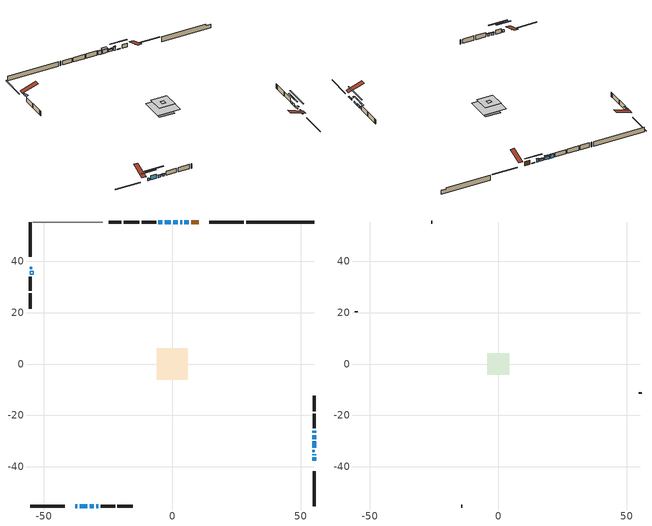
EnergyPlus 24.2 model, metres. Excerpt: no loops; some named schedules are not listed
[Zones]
conditioned space
 floor adiabatic (AdiabaticFloorConstruction): -6.13,-6.13 -6.13,6.13 6.13,6.13 6.13,-6.13 z0.38
 floor foundation (Slab1 construction): -4.16,-4.16 -4.16,4.16 4.16,4.16 4.16,-4.16 z-2.31
 wall outside (RimJoist1 construction): 27.89,55.31 14.38,55.31 / -55.31,-55.31 -41.8,-55.31 / -55.31,55.31 -55.31,41.8 / 55.31,-55.31 55.31,-41.8 z0.38:0.68
 wall outside (AdiabaticWallConstruction 1): 10.29,55.31 7.43,55.31 z0.38:2.41
 wall outside (AdiabaticWallConstruction): 6.51,55.31 4.73,55.31 z0.38:0.63; 3.8,55.31 3.04,55.31 z0.38:2.19; 2.11,55.31 0.3,55.31 / -37.71,-55.31 -36.97,-55.31 / 55.31,-29.26 55.31,-27.76 / -32.12,-55.31 -30.62,-55.31 / -29.69,-55.31 -28.8,-55.31 z0.38:1.58; 55.31,-37.71 55.31,-36.41 z0.38:0.86; 55.31,-35.49 55.31,-35.09 z0.38:1.27; 55.31,-32.63 55.31,-30.19 z0.38:1.14; -36.04,-55.31 -33.05,-55.31 / -0.63,55.31 -2.94,55.31 z0.38:2.49; 55.31,-26.83 55.31,-25.91 z0.38:1.5; -3.86,55.31 -5.39,55.31 z0.38:2.44
 wall outside (Wall1 construction): -6.32,55.31 -11.9,55.31 / -27.87,-55.31 -22.29,-55.31 / -55.31,34.06 -55.31,28.48 / 55.31,-24.98 55.31,-19.41 z0.38:2.82
 wall outside (Wall2 construction): -12.82,55.31 -18.88,55.31 / -21.36,-55.31 -15.31,-55.31 / -55.31,27.56 -55.31,21.5 / 55.31,-18.48 55.31,-12.43 z0.38:2.82
 wall foundation (FoundationWall1 construction): 28.82,55.31,-2.31 28.82,55.31,0.38 52.66,55.31,0.38 52.66,55.31,-0.32 55.31,55.31,-0.32 55.31,55.31,-2.31
 wall othersidecoefficients (Wall3 construction): -19.81,55.31 -24.74,55.31 z0.38:2.82
 wall adiabatic (Wall6 construction): -26.99,55.31 -54.38,55.31 z0.38:2.82
 window (WindowConstruction 12): 6.51,55.31 4.73,55.31 z0.38:0.63
 window (WindowConstruction 8): 3.8,55.31 3.04,55.31 z0.38:2.18
 window (WindowConstruction 9): 2.11,55.31 0.3,55.31 z0.38:1.57
 window (WindowConstruction 10): 55.31,-37.71 55.31,-36.41 z0.38:0.86
 window (WindowConstruction 11): 55.31,-35.49 55.31,-35.09 z0.38:1.27
 window (WindowConstruction 13): 55.31,-32.62 55.31,-30.19 z0.38:1.14
 window (WindowConstruction): -37.71,-55.31 -36.97,-55.31 z0.38:1.57
 window (WindowConstruction 1): -36.04,-55.31 -33.05,-55.31 z0.38:2.49
 window (WindowConstruction 2): -0.63,55.31 -2.94,55.31 z0.38:2.49
 window (WindowConstruction 3): 55.31,-29.26 55.31,-27.76 z0.38:1.57
 window (WindowConstruction 4): 55.31,-26.83 55.31,-25.91 z0.38:1.5
 window (WindowConstruction 5): -32.12,-55.31 -30.62,-55.31 z0.38:1.57
 window (WindowConstruction 6): -29.69,-55.31 -28.8,-55.31 z0.38:1.57
 window (WindowConstruction 7): -3.87,55.31 -5.39,55.31 z0.38:2.44
 door (Door): 10.29,55.31 7.43,55.31 z0.38:2.41
 ceiling adiabatic (AdiabaticFloorConstruction): 6.13,-6.13 6.13,6.13 -6.13,6.13 -6.13,-6.13 z0.38
 roof outside (AdiabaticRoofConstruction): 55.31,-33.55,2.82 54.73,-33.55,3.01 54.73,-34.17,3.01 55.31,-34.17,2.82; -55.31,37.1,2.82 -54.73,37.1,3.01 -54.73,37.71,3.01 -55.31,37.71,2.82; -55.31,34.99,2.82 -54.19,34.99,3.19 -54.19,36.17,3.19 -55.31,36.17,2.82
 skylight (SkylightConstruction): 55.31,-33.55,2.82 54.73,-33.55,3.01 54.73,-34.16,3.01 55.31,-34.16,2.82
 skylight (SkylightConstruction 1): -55.31,37.1,2.82 -54.73,37.1,3.01 -54.73,37.71,3.01 -55.31,37.71,2.82
 skylight (SkylightConstruction 2): -55.31,34.99,2.82 -54.19,34.99,3.19 -54.19,36.17,3.19 -55.31,36.17,2.82
attic - vented
 floor to conditioned space (Floor1 construction Reversed): -1,-1 -1,1 1,1 1,-1 z2.82
 floor to conditioned space (Floor2 construction Reversed): -4.26,-4.26 -4.26,4.26 4.26,4.26 4.26,-4.26 z2.82
 wall outside (Wall4 construction): -25.66,55.31 -26.06,55.31 / -14.38,-55.31 -13.98,-55.31 / -55.31,20.57 -55.31,20.18 / 55.31,-11.5 55.31,-11.1 z0.38:2.82
 roof outside (Roof1 construction): 11.22,55.31,2.82 11.22,46.84,5.64 13.45,46.84,5.64 13.45,55.31,2.82; -38.64,-55.31,2.82 -38.64,-46.84,5.64 -40.87,-46.84,5.64 -40.87,-55.31,2.82; -55.31,38.64,2.82 -46.84,38.64,5.64 -46.84,40.87,5.64 -55.31,40.87,2.82; 55.31,-38.64,2.82 46.84,-38.64,5.64 46.84,-40.87,5.64 55.31,-40.87,2.82
shading: 1.07,55.31 10.17,55.31 10.17,55.72 1.07,55.72 z4.29; 2.86,55.31 3.98,55.31 3.98,55.72 2.86,55.72 z2.36; 0.12,55.31 2.29,55.31 2.29,55.72 0.12,55.72 z1.75; 55.31,-36.23 55.31,-37.89 55.72,-37.89 55.72,-36.23 z1.04; 55.31,-34.91 55.31,-35.67 55.72,-35.67 55.72,-34.91 z1.45; 55.31,-24.81 55.31,-38 55.72,-38 55.72,-24.81 z6.52; -33.31,-55.31 -41.37,-55.31 -41.37,-55.72 -33.31,-55.72 z5.24; -29.39,-55.31 -39.7,-55.31 -39.7,-55.72 -29.39,-55.72 z6.15; -3.12,55.31 -0.45,55.31 -0.45,56.53 -3.12,56.53 z2.67; 55.31,-25.12 55.31,-31.9 55.72,-31.9 55.72,-25.12 z4.21; 55.31,-23.27 55.31,-29.47 55.72,-29.47 55.72,-23.27 z4.14; -30.44,-55.31 -32.3,-55.31 -32.3,-55.72 -30.44,-55.72 z1.75; -28.62,-55.31 -29.87,-55.31 -29.87,-55.72 -28.62,-55.72 z1.75; -5.57,55.31 -3.69,55.31 -3.69,55.72 -5.57,55.72 z2.62
[Building]
Building 1: Terrain=Suburbs
[Site:Location]
Calgary Intl AP_AB: Latitude {deg}=51.11; Longitude {deg}=-114.02; Time Zone {hr}=-7; Elevation {m}=1084; Keep Site Location Information=Yes
[Site:GroundTemperature:Shallow]
0.326196, -1.55603, -1.70677, -0.813554, 2.7722, 6.34125, 9.43543, 11.3955, 11.562, 9.96783, 6.95256, 3.49299
[Site:WaterMainsTemperature]
Calculation Method=Schedule; Temperature Schedule=mains temperature schedule
[Material] Roughness=Rough; Thermal Absorptance=0.9
Name | Thickness {m} | Conductivity {W/m-K} | Density {kg/m3} | Specific Heat {J/kg-K} | Solar Absorptance | Visible Absorptance
asphalt or fiberglass shingles | 0.00635 | 0.162714 | 1121.4 | 1465.45 | 0.4 | 0.4
asphalt or fiberglass shingles 1 | 0.00635 | 0.162714 | 1121.4 | 1465.45 | 0.7 | 0.7
ceiling loosefill ins | 0.254 | 0.0480833 | 16.02 | 1046.75 | 0.7 | 0.7
ceiling stud and cavity | 0.1397 | 0.189348 | 65.682 | 1177.47 | 0.7 | 0.7
ceiling stud and cavity 1 | 0.1397 | 0.163245 | 65.682 | 1177.47 | 0.7 | 0.7
concrete 4.0 in. | 0.1016 | 1.803125 | 2242.8 | 837.4 | 0.7 | 0.7
concrete 8.0 in. | 0.2032 | 1.803125 | 2242.8 | 837.4 | 0.7 | 0.7
door material | 0.04445 | 0.0639163 | 512.64 | 1214.23 | 0.7 | 0.7
exterior vertical ins | 0.0483764 | 0.029427 | 32.04 | 1214.23 | 0.7 | 0.7
floor covering | 0.0127 | 0.0433444 | 54.468 | 1339.84 | 0.6 | 0.6
floor rigid ins; roof rigid ins; wall rigid ins 2 | 0.512978 | 0.029427 | 32.04 | 1214.23 | 0.7 | 0.7
floor stud and cavity | 0.1397 | 1.75129 | 37.0049 | 1207.88 | 0.7 | 0.7
furniture material conditioned space 1 | 0.1524 | 0.115458 | 640.8 | 1214.23 | 0.6 | 0.6
gypsum board | 0.0127 | 0.160291 | 801 | 837.4 | 0.6 | 0.6
gypsum board 1 | 0.0127 | 0.160291 | 801 | 837.4 | 0.7 | 0.7
osb sheathing 0.5 in. | 0.0127 | 0.115458 | 512.64 | 1214.23 | 0.7 | 0.7
osb sheathing 0.75 in. | 0.01905 | 0.115458 | 512.64 | 1214.23 | 0.7 | 0.7
osb sheathing 2.0 in. | 0.0508 | 0.115458 | 512.64 | 1214.23 | 0.7 | 0.7
rim joist rigid ins; wall rigid ins | 0.051816 | 0.029427 | 32.04 | 1214.23 | 0.7 | 0.7
rim joist stud and cavity | 0.0508 | 0.0515565 | 125.044 | 1163.47 | 0.6 | 0.6
roof stud and cavity | 0.18415 | 1.78685 | 37.0049 | 1207.88 | 0.6 | 0.6
wall rigid ins 1 | 0.051816 | 0.029427 | 32.04 | 1214.23 | 0.4 | 0.4
wall stud and cavity | 0.1397 | 0.226039 | 139.0536 | 1170.24 | 0.7 | 0.7
wall stud and cavity 1 | 0.1397 | 0.231312 | 139.0536 | 1170.24 | 0.7 | 0.7
wall stud and cavity 2 | 0.1397 | 0.331215 | 139.0536 | 1170.24 | 0.7 | 0.7
wall stud and cavity 3 | 0.0889 | 6.1454 | 50.32683 | 1063.81 | 0.6 | 0.6
wall stud and cavity 4 | 0.1397 | 0.178875 | 139.0536 | 1170.24 | 0.7 | 0.7
wall stud and cavity 5 | 0.0889 | 0.380278 | 52.3479 | 1209.89 | 0.7 | 0.7
wall stud and cavity 6 | 0.0889 | 0.391764 | 83.0341 | 1211.67 | 0.7 | 0.7
wood siding | 0.0254 | 0.102417 | 544.68 | 1172.36 | 0.4 | 0.4
wood siding 1 | 0.00254 | 0.102417 | 544.68 | 1172.36 | 0.4 | 0.4
wood siding 2; wood siding 3; wood siding 4 | 0.0254 | 0.102417 | 544.68 | 1172.36 | 0.7 | 0.7
[WindowMaterial:SimpleGlazingSystem]
Name | U-Factor {W/m2-K} | Solar Heat Gain Coefficient
SkylightMaterial | 1.7817 | 0.4875
SkylightMaterial 1 | 1.76885 | 0.5042
WindowMaterial | 1.93052 | 0.47
WindowMaterial 1 | 1.711917 | 0.57
WindowMaterial 10 | 2.137767 | 0.36
WindowMaterial 11 | 2.0049 | 0.42
WindowMaterial 12 | 2.77541 | 0.52
WindowMaterial 2 | 1.72838 | 0.56
WindowMaterial 3 | 1.82491 | 0.52
WindowMaterial 4 | 2.46255 | 0.27
WindowMaterial 5 | 1.89475 | 0.48
WindowMaterial 6 | 1.83229 | 0.5
WindowMaterial 7 | 1.75337 | 0.55
WindowMaterial 8 | 1.70794 | 0.57
WindowMaterial 9 | 2.54034 | 0.26
[Construction]
AdiabaticFloorConstruction: floor stud and cavity, floor rigid ins, osb sheathing 0.75 in., floor covering
AdiabaticRoofConstruction: asphalt or fiberglass shingles 1, roof rigid ins, osb sheathing 0.75 in., roof stud and cavity
AdiabaticWallConstruction: wood siding 3, wall rigid ins 2, wall stud and cavity 5, gypsum board
AdiabaticWallConstruction 1: wood siding 4, wall rigid ins 2, wall stud and cavity 5, gypsum board
Door: door material
Floor1 construction Reversed: gypsum board, ceiling stud and cavity, ceiling loosefill ins
Floor2 construction Reversed: gypsum board, ceiling stud and cavity 1, ceiling loosefill ins
FoundationWall1 construction: concrete 8.0 in., gypsum board 1
furniture construction conditioned space 1: furniture material conditioned space 1
PartitionWallConstruction: gypsum board, wall stud and cavity 6, gypsum board
RimJoist1 construction: wood siding 2, rim joist rigid ins, osb sheathing 2.0 in., rim joist stud and cavity
Roof1 construction: asphalt or fiberglass shingles
SkylightConstruction; SkylightConstruction 1: SkylightMaterial
SkylightConstruction 2: SkylightMaterial 1
Slab1 construction: concrete 4.0 in.
Wall1 construction: wood siding, wall rigid ins, osb sheathing 0.5 in., wall stud and cavity, gypsum board
Wall2 construction: wood siding, wall rigid ins, osb sheathing 0.5 in., wall stud and cavity 1, gypsum board
Wall3 construction: wall rigid ins 1, osb sheathing 0.5 in., wall stud and cavity 2, gypsum board
Wall4 construction: wood siding 1, wall stud and cavity 3
Wall6 construction: wall rigid ins 1, osb sheathing 0.5 in., wall stud and cavity 4, gypsum board
WindowConstruction: WindowMaterial
WindowConstruction 1: WindowMaterial 1
WindowConstruction 10: WindowMaterial 9
WindowConstruction 11: WindowMaterial 10
WindowConstruction 12: WindowMaterial 11
WindowConstruction 13: WindowMaterial 12
WindowConstruction 2: WindowMaterial 2
WindowConstruction 3; WindowConstruction 5: WindowMaterial 3
WindowConstruction 4: WindowMaterial 4
WindowConstruction 6: WindowMaterial 5
WindowConstruction 7: WindowMaterial 6
WindowConstruction 8: WindowMaterial 7
WindowConstruction 9: WindowMaterial 8
[Zone] Multiplier=1; Part of Total Floor Area=Yes
Name | Volume {m3}
attic - vented | 36.7969
conditioned space | 652.3
[Space]
Name | Zone | Volume {m3}
attic - vented 1 | attic - vented | 36.7969
conditioned space 1 | conditioned space | 652.3
[ZoneInfiltration:EffectiveLeakageArea]
infil attic - vented 1: Zone or Space=attic - vented 1; Schedule=Always On Discrete; Effective Air Leakage Area {cm2}=2625.03; Stack Coefficient=0.000365937; Wind Coefficient=1.29248e-05
[ZoneMixing]
whole house fan mix: Zone or Space=attic - vented; Schedule=Always On Continuous; Design Flow Rate Calculation Method=Flow/Zone; Design Flow Rate {m3/s}=0; Source Zone or Space=conditioned space
[SurfaceProperty:ExposedFoundationPerimeter]
Slab1: Exposed Perimeter Calculation Method=TotalExposedPerimeter; Total Exposed Perimeter {m}=26.487
[SurfaceProperty:OtherSideCoefficients]
other non-freezing space: Combined Convective/Radiative Film Coefficient {W/m2-K}=8.35; Constant Temperature Coefficient=1; External Dry-Bulb Temperature Coefficient=0; Ground Temperature Coefficient=0; Wind Speed Coefficient=0; Zone Air Temperature Coefficient=0; Constant Temperature Schedule=other non-freezing space; Previous Other Side Temperature Coefficient=0
[InternalMass] Zone or ZoneList=conditioned space; Space or SpaceList=conditioned space 1
Name | Construction | Surface Area {m2}
furniture mass conditioned space 1 | furniture construction conditioned space 1 | 87.9241
partition wall mass | PartitionWallConstruction | 219.81
[Lights]
interior lighting: Zone or ZoneList or Space or SpaceList=conditioned space 1; Schedule=interior lighting schedule; Design Level Calculation Method=LightingLevel; Lighting Level {W}=343.2; Return Air Fraction=0; Fraction Radiant=0.6; Fraction Visible=0.2; Fraction Replaceable=1
[People]
occupants: Zone or ZoneList or Space or SpaceList=conditioned space 1; Number of People Schedule=occupants schedule; Number of People Calculation Method=People; Number of People=3; Fraction Radiant=0.314171; Sensible Heat Fraction=0.56303; Activity Level Schedule=occupants activity schedule; Carbon Dioxide Generation Rate {m3/s-W}=0; Enable ASHRAE 55 Comfort Warnings=No; Mean Radiant Temperature Calculation Type=EnclosureAveraged
[ElectricEquipment] Zone or ZoneList or Space or SpaceList=conditioned space 1; Design Level Calculation Method=EquipmentLevel
Name | Schedule | Design Level {W} | Fraction Latent | Fraction Radiant | Fraction Lost
clothes dryer | clothes dryer schedule | 140.772 | 0.015 | 0.081 | 0.85
clothes washer | clothes washer schedule | 32.1985 | 0.03 | 0.162 | 0.7
cooking range | cooking range schedule | 208.969 | 0.08 | 0.432 | 0.2
dishwasher | dishwasher schedule | 66.8632 | 0.3 | 0.18 | 0.4
fridge | fridge schedule | 72.9452 | 0 | 0.6 | 0
mech vent bath fan 0 | mech vent bath fan 0 schedule | 50.2 | 0 | 0 | 1
mech vent bath fan 1 | mech vent bath fan 1 schedule | 50.2 | 0 | 0 | 1
mech vent house fan | mech vent house fan schedule | 8.96667 | 0 | 0 | 1
mech vent house fan cfis | mech vent house fan cfis schedule | 0 | 0 | 0 | 0
mech vent range fan 0 | mech vent range fan 0 schedule | 57 | 0 | 0 | 1
misc plug loads | misc plug loads schedule | 494.7 | 0.045 | 0.513 | 0.1
whole house fan | Always On Discrete | 0 | 0 | 0 | 1
[OtherEquipment] Zone or ZoneList or Space or SpaceList=conditioned space 1; Design Level Calculation Method=EquipmentLevel
Name | Fuel Type | Schedule | Design Level {W} | Fraction Latent | Fraction Radiant | Fraction Lost
clothes dryer 1 | Electricity | clothes dryer schedule | 0 | 0.015 | 0.081 | 0.85
cooking range 1 | Electricity | cooking range schedule | 0 | 0.08 | 0.432 | 0.2
general water use latent | None | general water use schedule | 59.3978 | 1 | 0 | 0
general water use sensible | None | general water use schedule | -58.539 | 0 | 0.6 | 0
mech vent house fan latent load | None | Always On Discrete | 0 | 1 | 0 | 0
mech vent house fan sensible load | None | Always On Discrete | 0 | 0 | 0 | 0
water heater energy adjustment1 | NaturalGas | Always On Discrete | 0.01 | 0 | 0 | 1
[ZoneInfiltration:DesignFlowRate] Zone or ZoneList or Space or SpaceList=conditioned space 1; Schedule=Always On Discrete; Design Flow Rate Calculation Method=Flow/Zone; Design Flow Rate {m3/s}=0
infil flow; natural vent flow; whole house fan flow
[Foundation:Kiva]
Foundation Kiva 1: Initial Indoor Air Temperature {C}=18; Wall Height Above Grade {m}=0.380025; Wall Depth Below Slab {m}=0.2032; Custom Block Material Name 1=exterior vertical ins; Custom Block Depth 1 {m}=2.69001; Custom Block X Position 1 {m}=0.2159; Custom Block Z Position 1 {m}=0
[Foundation:Kiva:Settings]
Soil Conductivity {W/m-K}=0.849921; Soil Density {kg/m3}=1842.3; Soil Specific Heat {J/kg-K}=418.7; Ground Solar Absorptivity=0.9; Ground Thermal Absorptivity=0.9; Ground Surface Roughness {m}=0.03; Far-Field Width {m}=40; Deep-Ground Boundary Condition=ZeroFlux; Deep-Ground Depth {m}=40; Minimum Cell Dimension {m}=0.2; Maximum Cell Growth Coefficient=3; Simulation Timestep=Timestep
[Exterior:Lights]
exterior lighting: Schedule=exterior lighting schedule; Design Level {W}=75.6
[Schedule:Constant]
Name | Hourly Value
Always On Continuous; mech vent house fan schedule; mech vent house fan cfis schedule; Always On Discrete | 1
other non-freezing space; fridge schedule | 0
occupants activity schedule | 117.228
[Schedule:Week:Daily]
interior lighting schedule Week Rule - Jan1-Jan27: interior lighting schedule day, interior lighting schedule day, interior lighting schedule day, interior lighting schedule day, interior lighting schedule day, interior lighting schedule day, interior lighting schedule day, interior lighting schedule default day, interior lighting schedule default day, interior lighting schedule default day, interior lighting schedule default day, interior lighting schedule default day
interior lighting schedule Week Rule - Jan28-Feb3: interior lighting schedule day, interior lighting schedule day, interior lighting schedule day, interior lighting schedule day, interior lighting schedule day 1, interior lighting schedule day 1, interior lighting schedule day 1, interior lighting schedule default day, interior lighting schedule default day, interior lighting schedule default day, interior lighting schedule default day, interior lighting schedule default day
interior lighting schedule Week Rule - Feb4-Feb24: interior lighting schedule day 1, interior lighting schedule day 1, interior lighting schedule day 1, interior lighting schedule day 1, interior lighting schedule day 1, interior lighting schedule day 1, interior lighting schedule day 1, interior lighting schedule default day, interior lighting schedule default day, interior lighting schedule default day, interior lighting schedule default day, interior lighting schedule default day
interior lighting schedule Week Rule - Feb25-Mar3: interior lighting schedule day 1, interior lighting schedule day 1, interior lighting schedule day 1, interior lighting schedule day 1, interior lighting schedule day 2, interior lighting schedule day 2, interior lighting schedule day 2, interior lighting schedule default day, interior lighting schedule default day, interior lighting schedule default day, interior lighting schedule default day, interior lighting schedule default day
interior lighting schedule Week Rule - Mar4-Mar31: interior lighting schedule day 2, interior lighting schedule day 2, interior lighting schedule day 2, interior lighting schedule day 2, interior lighting schedule day 2, interior lighting schedule day 2, interior lighting schedule day 2, interior lighting schedule default day, interior lighting schedule default day, interior lighting schedule default day, interior lighting schedule default day, interior lighting schedule default day
interior lighting schedule Week Rule - Apr1-Apr28: interior lighting schedule day 3, interior lighting schedule day 3, interior lighting schedule day 3, interior lighting schedule day 3, interior lighting schedule day 3, interior lighting schedule day 3, interior lighting schedule day 3, interior lighting schedule default day, interior lighting schedule default day, interior lighting schedule default day, interior lighting schedule default day, interior lighting schedule default day
interior lighting schedule Week Rule - Apr29-May5: interior lighting schedule day 3, interior lighting schedule day 3, interior lighting schedule day 4, interior lighting schedule day 4, interior lighting schedule day 4, interior lighting schedule day 4, interior lighting schedule day 4, interior lighting schedule default day, interior lighting schedule default day, interior lighting schedule default day, interior lighting schedule default day, interior lighting schedule default day
interior lighting schedule Week Rule - May6-May26: interior lighting schedule day 4, interior lighting schedule day 4, interior lighting schedule day 4, interior lighting schedule day 4, interior lighting schedule day 4, interior lighting schedule day 4, interior lighting schedule day 4, interior lighting schedule default day, interior lighting schedule default day, interior lighting schedule default day, interior lighting schedule default day, interior lighting schedule default day
interior lighting schedule Week Rule - May27-Jun2: interior lighting schedule day 4, interior lighting schedule day 4, interior lighting schedule day 4, interior lighting schedule day 4, interior lighting schedule day 4, interior lighting schedule day 5, interior lighting schedule day 5, interior lighting schedule default day, interior lighting schedule default day, interior lighting schedule default day, interior lighting schedule default day, interior lighting schedule default day
interior lighting schedule Week Rule - Jun3-Jun30: interior lighting schedule day 5, interior lighting schedule day 5, interior lighting schedule day 5, interior lighting schedule day 5, interior lighting schedule day 5, interior lighting schedule day 5, interior lighting schedule day 5, interior lighting schedule default day, interior lighting schedule default day, interior lighting schedule default day, interior lighting schedule default day, interior lighting schedule default day
interior lighting schedule Week Rule - Jul1-Jul28: interior lighting schedule day 6, interior lighting schedule day 6, interior lighting schedule day 6, interior lighting schedule day 6, interior lighting schedule day 6, interior lighting schedule day 6, interior lighting schedule day 6, interior lighting schedule default day, interior lighting schedule default day, interior lighting schedule default day, interior lighting schedule default day, interior lighting schedule default day
interior lighting schedule Week Rule - Jul29-Aug4: interior lighting schedule day 6, interior lighting schedule day 6, interior lighting schedule day 6, interior lighting schedule day 7, interior lighting schedule day 7, interior lighting schedule day 7, interior lighting schedule day 7, interior lighting schedule default day, interior lighting schedule default day, interior lighting schedule default day, interior lighting schedule default day, interior lighting schedule default day
interior lighting schedule Week Rule - Aug5-Aug25: interior lighting schedule day 7, interior lighting schedule day 7, interior lighting schedule day 7, interior lighting schedule day 7, interior lighting schedule day 7, interior lighting schedule day 7, interior lighting schedule day 7, interior lighting schedule default day, interior lighting schedule default day, interior lighting schedule default day, interior lighting schedule default day, interior lighting schedule default day
interior lighting schedule Week Rule - Aug26-Sep1: interior lighting schedule day 7, interior lighting schedule day 7, interior lighting schedule day 7, interior lighting schedule day 7, interior lighting schedule day 7, interior lighting schedule day 7, interior lighting schedule day 8, interior lighting schedule default day, interior lighting schedule default day, interior lighting schedule default day, interior lighting schedule default day, interior lighting schedule default day
interior lighting schedule Week Rule - Sep2-Sep29: interior lighting schedule day 8, interior lighting schedule day 8, interior lighting schedule day 8, interior lighting schedule day 8, interior lighting schedule day 8, interior lighting schedule day 8, interior lighting schedule day 8, interior lighting schedule default day, interior lighting schedule default day, interior lighting schedule default day, interior lighting schedule default day, interior lighting schedule default day
interior lighting schedule Week Rule - Sep30-Oct6: interior lighting schedule day 8, interior lighting schedule day 9, interior lighting schedule day 9, interior lighting schedule day 9, interior lighting schedule day 9, interior lighting schedule day 9, interior lighting schedule day 9, interior lighting schedule default day, interior lighting schedule default day, interior lighting schedule default day, interior lighting schedule default day, interior lighting schedule default day
interior lighting schedule Week Rule - Oct7-Oct27: interior lighting schedule day 9, interior lighting schedule day 9, interior lighting schedule day 9, interior lighting schedule day 9, interior lighting schedule day 9, interior lighting schedule day 9, interior lighting schedule day 9, interior lighting schedule default day, interior lighting schedule default day, interior lighting schedule default day, interior lighting schedule default day, interior lighting schedule default day
interior lighting schedule Week Rule - Oct28-Nov3: interior lighting schedule day 9, interior lighting schedule day 9, interior lighting schedule day 9, interior lighting schedule day 9, interior lighting schedule day 10, interior lighting schedule day 10, interior lighting schedule day 10, interior lighting schedule default day, interior lighting schedule default day, interior lighting schedule default day, interior lighting schedule default day, interior lighting schedule default day
interior lighting schedule Week Rule - Nov4-Nov24: interior lighting schedule day 10, interior lighting schedule day 10, interior lighting schedule day 10, interior lighting schedule day 10, interior lighting schedule day 10, interior lighting schedule day 10, interior lighting schedule day 10, interior lighting schedule default day, interior lighting schedule default day, interior lighting schedule default day, interior lighting schedule default day, interior lighting schedule default day
interior lighting schedule Week Rule - Nov25-Dec1: interior lighting schedule day 10, interior lighting schedule day 10, interior lighting schedule day 10, interior lighting schedule day 10, interior lighting schedule day 10, interior lighting schedule day 10, interior lighting schedule day 11, interior lighting schedule default day, interior lighting schedule default day, interior lighting schedule default day, interior lighting schedule default day, interior lighting schedule default day
interior lighting schedule Week Rule - Dec2-Dec31: interior lighting schedule day 11, interior lighting schedule day 11, interior lighting schedule day 11, interior lighting schedule day 11, interior lighting schedule day 11, interior lighting schedule day 11, interior lighting schedule day 11, interior lighting schedule default day, interior lighting schedule default day, interior lighting schedule default day, interior lighting schedule default day, interior lighting schedule default day
occupants schedule Week Rule - Jan1-Dec31: occupants schedule day, occupants schedule day, occupants schedule day, occupants schedule day, occupants schedule day, occupants schedule day, occupants schedule day, occupants schedule default day, occupants schedule default day, occupants schedule default day, occupants schedule default day, occupants schedule default day
clothes dryer schedule Week Rule - Jan1-Dec31: clothes dryer schedule day, clothes dryer schedule day, clothes dryer schedule day, clothes dryer schedule day, clothes dryer schedule day, clothes dryer schedule day, clothes dryer schedule day, clothes dryer schedule default day, clothes dryer schedule default day, clothes dryer schedule default day, clothes dryer schedule default day, clothes dryer schedule default day
clothes washer schedule Week Rule - Jan1-Dec31: clothes washer schedule day, clothes washer schedule day, clothes washer schedule day, clothes washer schedule day, clothes washer schedule day, clothes washer schedule day, clothes washer schedule day, clothes washer schedule default day, clothes washer schedule default day, clothes washer schedule default day, clothes washer schedule default day, clothes washer schedule default day
cooking range schedule Week Rule - Jan1-Dec31: cooking range schedule day, cooking range schedule day, cooking range schedule day, cooking range schedule day, cooking range schedule day, cooking range schedule day, cooking range schedule day, cooking range schedule default day, cooking range schedule default day, cooking range schedule default day, cooking range schedule default day, cooking range schedule default day
dishwasher schedule Week Rule - Jan1-Dec31: dishwasher schedule day, dishwasher schedule day, dishwasher schedule day, dishwasher schedule day, dishwasher schedule day, dishwasher schedule day, dishwasher schedule day, dishwasher schedule default day, dishwasher schedule default day, dishwasher schedule default day, dishwasher schedule default day, dishwasher schedule default day
mech vent bath fan 0 schedule Week Rule - Jan1-Dec31: mech vent bath fan 0 schedule day, mech vent bath fan 0 schedule day, mech vent bath fan 0 schedule day, mech vent bath fan 0 schedule day, mech vent bath fan 0 schedule day, mech vent bath fan 0 schedule day, mech vent bath fan 0 schedule day, mech vent bath fan 0 schedule default day, mech vent bath fan 0 schedule default day, mech vent bath fan 0 schedule default day, mech vent bath fan 0 schedule default day, mech vent bath fan 0 schedule default day
mech vent bath fan 1 schedule Week Rule - Jan1-Dec31: mech vent bath fan 1 schedule day, mech vent bath fan 1 schedule day, mech vent bath fan 1 schedule day, mech vent bath fan 1 schedule day, mech vent bath fan 1 schedule day, mech vent bath fan 1 schedule day, mech vent bath fan 1 schedule day, mech vent bath fan 1 schedule default day, mech vent bath fan 1 schedule default day, mech vent bath fan 1 schedule default day, mech vent bath fan 1 schedule default day, mech vent bath fan 1 schedule default day
mech vent range fan 0 schedule Week Rule - Jan1-Dec31: mech vent range fan 0 schedule day, mech vent range fan 0 schedule day, mech vent range fan 0 schedule day, mech vent range fan 0 schedule day, mech vent range fan 0 schedule day, mech vent range fan 0 schedule day, mech vent range fan 0 schedule day, mech vent range fan 0 schedule default day, mech vent range fan 0 schedule default day, mech vent range fan 0 schedule default day, mech vent range fan 0 schedule default day, mech vent range fan 0 schedule default day
misc plug loads schedule Week Rule - Jan1-Dec31: misc plug loads schedule day, misc plug loads schedule day, misc plug loads schedule day, misc plug loads schedule day, misc plug loads schedule day, misc plug loads schedule day, misc plug loads schedule day, misc plug loads schedule default day, misc plug loads schedule default day, misc plug loads schedule default day, misc plug loads schedule default day, misc plug loads schedule default day
general water use schedule Week Rule - Jan1-Dec31: general water use schedule day, general water use schedule day, general water use schedule day, general water use schedule day, general water use schedule day, general water use schedule day, general water use schedule day, general water use schedule default day, general water use schedule default day, general water use schedule default day, general water use schedule default day, general water use schedule default day
exterior lighting schedule Week Rule - Jan1-Jan27: exterior lighting schedule day, exterior lighting schedule day, exterior lighting schedule day, exterior lighting schedule day, exterior lighting schedule day, exterior lighting schedule day, exterior lighting schedule day, exterior lighting schedule default day, exterior lighting schedule default day, exterior lighting schedule default day, exterior lighting schedule default day, exterior lighting schedule default day
exterior lighting schedule Week Rule - Jan28-Feb3: exterior lighting schedule day, exterior lighting schedule day, exterior lighting schedule day, exterior lighting schedule day, exterior lighting schedule day 1, exterior lighting schedule day 1, exterior lighting schedule day 1, exterior lighting schedule default day, exterior lighting schedule default day, exterior lighting schedule default day, exterior lighting schedule default day, exterior lighting schedule default day
exterior lighting schedule Week Rule - Feb4-Feb24: exterior lighting schedule day 1, exterior lighting schedule day 1, exterior lighting schedule day 1, exterior lighting schedule day 1, exterior lighting schedule day 1, exterior lighting schedule day 1, exterior lighting schedule day 1, exterior lighting schedule default day, exterior lighting schedule default day, exterior lighting schedule default day, exterior lighting schedule default day, exterior lighting schedule default day
exterior lighting schedule Week Rule - Feb25-Mar3: exterior lighting schedule day 1, exterior lighting schedule day 1, exterior lighting schedule day 1, exterior lighting schedule day 1, exterior lighting schedule day 2, exterior lighting schedule day 2, exterior lighting schedule day 2, exterior lighting schedule default day, exterior lighting schedule default day, exterior lighting schedule default day, exterior lighting schedule default day, exterior lighting schedule default day
exterior lighting schedule Week Rule - Mar4-Mar31: exterior lighting schedule day 2, exterior lighting schedule day 2, exterior lighting schedule day 2, exterior lighting schedule day 2, exterior lighting schedule day 2, exterior lighting schedule day 2, exterior lighting schedule day 2, exterior lighting schedule default day, exterior lighting schedule default day, exterior lighting schedule default day, exterior lighting schedule default day, exterior lighting schedule default day
exterior lighting schedule Week Rule - Apr1-Apr28: exterior lighting schedule day 3, exterior lighting schedule day 3, exterior lighting schedule day 3, exterior lighting schedule day 3, exterior lighting schedule day 3, exterior lighting schedule day 3, exterior lighting schedule day 3, exterior lighting schedule default day, exterior lighting schedule default day, exterior lighting schedule default day, exterior lighting schedule default day, exterior lighting schedule default day
exterior lighting schedule Week Rule - Apr29-May5: exterior lighting schedule day 3, exterior lighting schedule day 3, exterior lighting schedule day 4, exterior lighting schedule day 4, exterior lighting schedule day 4, exterior lighting schedule day 4, exterior lighting schedule day 4, exterior lighting schedule default day, exterior lighting schedule default day, exterior lighting schedule default day, exterior lighting schedule default day, exterior lighting schedule default day
exterior lighting schedule Week Rule - May6-May26: exterior lighting schedule day 4, exterior lighting schedule day 4, exterior lighting schedule day 4, exterior lighting schedule day 4, exterior lighting schedule day 4, exterior lighting schedule day 4, exterior lighting schedule day 4, exterior lighting schedule default day, exterior lighting schedule default day, exterior lighting schedule default day, exterior lighting schedule default day, exterior lighting schedule default day
[Schedule:Year]
interior lighting schedule: interior lighting schedule Week Rule - Jan1-Jan27, 1, 1, 1, 27, interior lighting schedule Week Rule - Jan28-Feb3, 1, 28, 2, 3, interior lighting schedule Week Rule - Feb4-Feb24, 2, 4, 2, 24, interior lighting schedule Week Rule - Feb25-Mar3, 2, 25, 3, 3, interior lighting schedule Week Rule - Mar4-Mar31, 3, 4, 3, 31, interior lighting schedule Week Rule - Apr1-Apr28, 4, 1, 4, 28, interior lighting schedule Week Rule - Apr29-May5, 4, 29, 5, 5, interior lighting schedule Week Rule - May6-May26, 5, 6, 5, 26, interior lighting schedule Week Rule - May27-Jun2, 5, 27, 6, 2, interior lighting schedule Week Rule - Jun3-Jun30, 6, 3, 6, 30, interior lighting schedule Week Rule - Jul1-Jul28, 7, 1, 7, 28, interior lighting schedule Week Rule - Jul29-Aug4, 7, 29, 8, 4, interior lighting schedule Week Rule - Aug5-Aug25, 8, 5, 8, 25, interior lighting schedule Week Rule - Aug26-Sep1, 8, 26, 9, 1, interior lighting schedule Week Rule - Sep2-Sep29, 9, 2, 9, 29, interior lighting schedule Week Rule - Sep30-Oct6, 9, 30, 10, 6, interior lighting schedule Week Rule - Oct7-Oct27, 10, 7, 10, 27, interior lighting schedule Week Rule - Oct28-Nov3, 10, 28, 11, 3, interior lighting schedule Week Rule - Nov4-Nov24, 11, 4, 11, 24, interior lighting schedule Week Rule - Nov25-Dec1, 11, 25, 12, 1, interior lighting schedule Week Rule - Dec2-Dec31, 12, 2, 12, 31
occupants schedule: occupants schedule Week Rule - Jan1-Dec31, 1, 1, 12, 31
clothes dryer schedule: clothes dryer schedule Week Rule - Jan1-Dec31, 1, 1, 12, 31
clothes washer schedule: clothes washer schedule Week Rule - Jan1-Dec31, 1, 1, 12, 31
cooking range schedule: cooking range schedule Week Rule - Jan1-Dec31, 1, 1, 12, 31
dishwasher schedule: dishwasher schedule Week Rule - Jan1-Dec31, 1, 1, 12, 31
mech vent bath fan 0 schedule: mech vent bath fan 0 schedule Week Rule - Jan1-Dec31, 1, 1, 12, 31
mech vent bath fan 1 schedule: mech vent bath fan 1 schedule Week Rule - Jan1-Dec31, 1, 1, 12, 31
mech vent range fan 0 schedule: mech vent range fan 0 schedule Week Rule - Jan1-Dec31, 1, 1, 12, 31
misc plug loads schedule: misc plug loads schedule Week Rule - Jan1-Dec31, 1, 1, 12, 31
general water use schedule: general water use schedule Week Rule - Jan1-Dec31, 1, 1, 12, 31
exterior lighting schedule: exterior lighting schedule Week Rule - Jan1-Jan27, 1, 1, 1, 27, exterior lighting schedule Week Rule - Jan28-Feb3, 1, 28, 2, 3, exterior lighting schedule Week Rule - Feb4-Feb24, 2, 4, 2, 24, exterior lighting schedule Week Rule - Feb25-Mar3, 2, 25, 3, 3, exterior lighting schedule Week Rule - Mar4-Mar31, 3, 4, 3, 31, exterior lighting schedule Week Rule - Apr1-Apr28, 4, 1, 4, 28, exterior lighting schedule Week Rule - Apr29-May5, 4, 29, 5, 5, exterior lighting schedule Week Rule - May6-May26, 5, 6, 5, 26, exterior lighting schedule Week Rule - May27-Jun2, 5, 27, 6, 2, exterior lighting schedule Week Rule - Jun3-Jun30, 6, 3, 6, 30, exterior lighting schedule Week Rule - Jul1-Jul28, 7, 1, 7, 28, exterior lighting schedule Week Rule - Jul29-Aug4, 7, 29, 8, 4, exterior lighting schedule Week Rule - Aug5-Aug25, 8, 5, 8, 25, exterior lighting schedule Week Rule - Aug26-Sep1, 8, 26, 9, 1, exterior lighting schedule Week Rule - Sep2-Sep29, 9, 2, 9, 29, exterior lighting schedule Week Rule - Sep30-Oct6, 9, 30, 10, 6, exterior lighting schedule Week Rule - Oct7-Oct27, 10, 7, 10, 27, exterior lighting schedule Week Rule - Oct28-Nov3, 10, 28, 11, 3, exterior lighting schedule Week Rule - Nov4-Nov24, 11, 4, 11, 24, exterior lighting schedule Week Rule - Nov25-Dec1, 11, 25, 12, 1, exterior lighting schedule Week Rule - Dec2-Dec31, 12, 2, 12, 31
[Schedule:Compact]
mains temperature schedule: Through: 01/01, For: AllDays, Until: 24:00, 5.30611, Through: 01/02, For: AllDays, Until: 24:00, 5.24556, Through: 01/03, For: AllDays, Until: 24:00, 5.18611, Through: 01/04, For: AllDays, Until: 24:00, 5.12778, Through: 01/05, For: AllDays, Until: 24:00, 5.07, Through: 01/06, For: AllDays, Until: 24:00, 5.01278, Through: 01/07, For: AllDays, Until: 24:00, 4.95722, Through: 01/08, For: AllDays, Until: 24:00, 4.90222, Through: 01/09, For: AllDays, Until: 24:00, 4.84778, Through: 01/10, For: AllDays, Until: 24:00, 4.795, Through: 01/11, For: AllDays, Until: 24:00, 4.74278, Through: 01/12, For: AllDays, Until: 24:00, 4.69167, Through: 01/13, For: AllDays, Until: 24:00, 4.64111, Through: 01/14, For: AllDays, Until: 24:00, 4.59222, Through: 01/15, For: AllDays, Until: 24:00, 4.54389, Through: 01/16, For: AllDays, Until: 24:00, 4.49722, Through: 01/17, For: AllDays, Until: 24:00, 4.45111, Through: 01/18, For: AllDays, Until: 24:00, 4.40611, Through: 01/19, For: AllDays, Until: 24:00, 4.36222, Through: 01/20, For: AllDays, Until: 24:00, 4.32, Through: 01/21, For: AllDays, Until: 24:00, 4.27833, Through: 01/22, For: AllDays, Until: 24:00, 4.23778, Through: 01/23, For: AllDays, Until: 24:00, 4.19833, Through: 01/24, For: AllDays, Until: 24:00, 4.16056, Through: 01/25, For: AllDays, Until: 24:00, 4.12333, Through: 01/26, For: AllDays, Until: 24:00, 4.08778, Through: 01/27, For: AllDays, Until: 24:00, 4.05278, Through: 01/28, For: AllDays, Until: 24:00, 4.01944, Through: 01/29, For: AllDays, Until: 24:00, 3.98722, Through: 01/30, For: AllDays, Until: 24:00, 3.95611, Through: 01/31, For: AllDays, Until: 24:00, 3.92667, Through: 02/01, For: AllDays, Until: 24:00, 3.89778, Through: 02/02, For: AllDays, Until: 24:00, 3.87056, Through: 02/03, For: AllDays, Until: 24:00, 3.84444, Through: 02/04, For: AllDays, Until: 24:00, 3.82, Through: 02/05, For: AllDays, Until: 24:00, 3.79611, Through: 02/06, For: AllDays, Until: 24:00, 3.77389, Through: 02/07, For: AllDays, Until: 24:00, 3.75333, Through: 02/08, For: AllDays, Until: 24:00, 3.73333, Through: 02/09, For: AllDays, Until: 24:00, 3.715, Through: 02/10, For: AllDays, Until: 24:00, 3.69778, Through: 02/11, For: AllDays, Until: 24:00, 3.68222, Through: 02/12, For: AllDays, Until: 24:00, 3.66778, Through: 02/13, For: AllDays, Until: 24:00, 3.65444, Through: 02/14, For: AllDays, Until: 24:00, 3.64278, Through: 02/15, For: AllDays, Until: 24:00, 3.63222, Through: 02/16, For: AllDays, Until: 24:00, 3.62278, Through: 02/17, For: AllDays, Until: 24:00, 3.615, Through: 02/18, For: AllDays, Until: 24:00, 3.60833, Through: 02/19, For: AllDays, Until: 24:00, 3.60333, Through: 02/20, For: AllDays, Until: 24:00, 3.59944, Through: 02/21, For: AllDays, Until: 24:00, 3.59667, Through: 02/22, For: AllDays, Until: 24:00, 3.59556, Through: 02/23, For: AllDays, Until: 24:00, 3.59556, Through: 02/24, For: AllDays, Until: 24:00, 3.59722, Through: 02/25, For: AllDays, Until: 24:00, 3.6, Through: 02/26, For: AllDays, Until: 24:00, 3.60389, Through: 02/27, For: AllDays, Until: 24:00, 3.60944, Through: 02/28, For: AllDays, Until: 24:00, 3.61611, Through: 03/01, For: AllDays, Until: 24:00, 3.62444, Through: 03/02, For: AllDays, Until: 24:00, 3.63333, Through: 03/03, For: AllDays, Until: 24:00, 3.64444, Through: 03/04, For: AllDays, Until: 24:00, 3.65611, Through: 03/05, For: AllDays, Until: 24:00, 3.67, Through: 03/06, For: AllDays, Until: 24:00, 3.68444, Through: 03/07, For: AllDays, Until: 24:00, 3.70056, Through: 03/08, For: AllDays, Until: 24:00, 3.71778, Through: 03/09, For: AllDays, Until: 24:00, 3.73611, Through: 03/10, For: AllDays, Until: 24:00, 3.75611, Through: 03/11, For: AllDays, Until: 24:00, 3.77722, Through: 03/12, For: AllDays, Until: 24:00, 3.79944, Through: 03/13, For: AllDays, Until: 24:00, 3.82333, Through: 03/14, For: AllDays, Until: 24:00, 3.84833, Through: 03/15, For: AllDays, Until: 24:00, 3.87444, Through: 03/16, For: AllDays, Until: 24:00, 3.90222, Through: 03/17, For: AllDays, Until: 24:00, 3.93056, Through: 03/18, For: AllDays, Until: 24:00, 3.96056, Through: 03/19, For: AllDays, Until: 24:00, 3.99167, Through: 03/20, For: AllDays, Until: 24:00, 4.02444, Through: 03/21, For: AllDays, Until: 24:00, 4.05778, Through: 03/22, For: AllDays, Until: 24:00, 4.09278, Through: 03/23, For: AllDays, Until: 24:00, 4.12833, Through: 03/24, For: AllDays, Until: 24:00, 4.16556, Through: 03/25, For: AllDays, Until: 24:00, 4.20389, Through: 03/26, For: AllDays, Until: 24:00, 4.24333, Through: 03/27, For: AllDays, Until: 24:00, 4.28389, Through: 03/28, For: AllDays, Until: 24:00, 4.32611, Through: 03/29, For: AllDays, Until: 24:00, 4.36889, Through: 03/30, For: AllDays, Until: 24:00, 4.41278, Through: 03/31, For: AllDays, Until: 24:00, 4.45778, Through: 04/01, For: AllDays, Until: 24:00, 4.50389, Through: 04/02, For: AllDays, Until: 24:00, 4.55111, Through: 04/03, For: AllDays, Until: 24:00, 4.59944, Through: 04/04, For: AllDays, Until: 24:00, 4.64833, Through: 04/05, For: AllDays, Until: 24:00, 4.69889, Through: 04/06, For: AllDays, Until: 24:00, 4.75, Through: 04/07, For: AllDays, Until: 24:00, 4.80222, Through: 04/08, For: AllDays, Until: 24:00, 4.85556, Through: 04/09, For: AllDays, Until: 24:00, 4.91, Through: 04/10, For: AllDays, Until: 24:00, 4.965, Through: 04/11, For: AllDays, Until: 24:00, 5.02111, Through: 04/12, For: AllDays, Until: 24:00, 5.07833, Through: 04/13, For: AllDays, Until: 24:00, 5.13611, Through: 04/14, For: AllDays, Until: 24:00, 5.195, Through: 04/15, For: AllDays, Until: 24:00, 5.25444, Through: 04/16, For: AllDays, Until: 24:00, 5.315, Through: 04/17, For: AllDays, Until: 24:00, 5.37611, Through: 04/18, For: AllDays, Until: 24:00, 5.43833, Through: 04/19, For: AllDays, Until: 24:00, 5.50111, Through: 04/20, For: AllDays, Until: 24:00, 5.565, Through: 04/21, For: AllDays, Until: 24:00, 5.62944, Through: 04/22, For: AllDays, Until: 24:00, 5.69444, Through: 04/23, For: AllDays, Until: 24:00, 5.76, Through: 04/24, For: AllDays, Until: 24:00, 5.82667, Through: 04/25, For: AllDays, Until: 24:00, 5.89389, Through: 04/26, For: AllDays, Until: 24:00, 5.96167, Through: 04/27, For: AllDays, Until: 24:00, 6.03056, Through: 04/28, For: AllDays, Until: 24:00, 6.09944, Through: 04/29, For: AllDays, Until: 24:00, 6.16944, Through: 04/30, For: AllDays, Until: 24:00, 6.23944, Through: 05/01, For: AllDays, Until: 24:00, 6.31056, Through: 05/02, For: AllDays, Until: 24:00, 6.38167, Through: 05/03, For: AllDays, Until: 24:00, 6.45333, Through: 05/04, For: AllDays, Until: 24:00, 6.52611, Through: 05/05, For: AllDays, Until: 24:00, 6.59889, Through: 05/06, For: AllDays, Until: 24:00, 6.67167, Through: 05/07, For: AllDays, Until: 24:00, 6.74556, Through: 05/08, For: AllDays, Until: 24:00, 6.81944, Through: 05/09, For: AllDays, Until: 24:00, 6.89389, Through: 05/10, For: AllDays, Until: 24:00, 6.96889, Through: 05/11, For: AllDays, Until: 24:00, 7.04389, Through: 05/12, For: AllDays, Until: 24:00, 7.11944, Through: 05/13, For: AllDays, Until: 24:00, 7.195, Through: 05/14, For: AllDays, Until: 24:00, 7.27111, Through: 05/15, For: AllDays, Until: 24:00, 7.34722, Through: 05/16, For: AllDays, Until: 24:00, 7.42389, Through: 05/17, For: AllDays, Until: 24:00, 7.50056, Through: 05/18, For: AllDays, Until: 24:00, 7.57722, Through: 05/19, For: AllDays, Until: 24:00, 7.65444, Through: 05/20, For: AllDays, Until: 24:00, 7.73167, Through: 05/21, For: AllDays, Until: 24:00, 7.80889, Through: 05/22, For: AllDays, Until: 24:00, 7.88611, Through: 05/23, For: AllDays, Until: 24:00, 7.96333, Through: 05/24, For: AllDays, Until: 24:00, 8.04111, Through: 05/25, For: AllDays, Until: 24:00, 8.11833, Through: 05/26, For: AllDays, Until: 24:00, 8.19611, Through: 05/27, For: AllDays, Until: 24:00, 8.27333, Through: 05/28, For: AllDays, Until: 24:00, 8.35056, Through: 05/29, For: AllDays, Until: 24:00, 8.42778, Through: 05/30, For: AllDays, Until: 24:00, 8.505, Through: 05/31, For: AllDays, Until: 24:00, 8.58222, Through: 06/01, For: AllDays, Until: 24:00, 8.65889, Through: 06/02, For: AllDays, Until: 24:00, 8.73556, Through: 06/03, For: AllDays, Until: 24:00, 8.81222, Through: 06/04, For: AllDays, Until: 24:00, 8.88889, Through: 06/05, For: AllDays, Until: 24:00, 8.965, Through: 06/06, For: AllDays, Until: 24:00, 9.04056, Through: 06/07, For: AllDays, Until: 24:00, 9.11611, Through: 06/08, For: AllDays, Until: 24:00, 9.19167, Through: 06/09, For: AllDays, Until: 24:00, 9.26667, Through: 06/10, For: AllDays, Until: 24:00, 9.34111, Through: 06/11, For: AllDays, Until: 24:00, 9.41556, Through: 06/12, For: AllDays, Until: 24:00, 9.48889, Through: 06/13, For: AllDays, Until: 24:00, 9.56278, Through: 06/14, For: AllDays, Until: 24:00, 9.63556, Through: 06/15, For: AllDays, Until: 24:00, 9.70833, Through: 06/16, For: AllDays, Until: 24:00, 9.78, Through: 06/17, For: AllDays, Until: 24:00, 9.85167, Through: 06/18, For: AllDays, Until: 24:00, 9.92278, Through: 06/19, For: AllDays, Until: 24:00, 9.99333, Through: 06/20, For: AllDays, Until: 24:00, 10.0633, Through: 06/21, For: AllDays, Until: 24:00, 10.1328, Through: 06/22, For: AllDays, Until: 24:00, 10.2011, Through: 06/23, For: AllDays, Until: 24:00, 10.2694, Through: 06/24, For: AllDays, Until: 24:00, 10.3367, Through: 06/25, For: AllDays, Until: 24:00, 10.4039, Through: 06/26, For: AllDays, Until: 24:00, 10.47, Through: 06/27, For: AllDays, Until: 24:00, 10.5356, Through: 06/28, For: AllDays, Until: 24:00, 10.6, Through: 06/29, For: AllDays, Until: 24:00, 10.6639, Through: 06/30, For: AllDays, Until: 24:00, 10.7272, Through: 07/01, For: AllDays, Until: 24:00, 10.7894, Through: 07/02, For: AllDays, Until: 24:00, 10.8511, Through: 07/03, For: AllDays, Until: 24:00, 10.9122, Through: 07/04, For: AllDays, Until: 24:00, 10.9722, Through: 07/05, For: AllDays, Until: 24:00, 11.0311, Through: 07/06, For: AllDays, Until: 24:00, 11.0894, Through: 07/07, For: AllDays, Until: 24:00, 11.1467, Through: 07/08, For: AllDays, Until: 24:00, 11.2033, Through: 07/09, For: AllDays, Until: 24:00, 11.2589, Through: 07/10, For: AllDays, Until: 24:00, 11.3133, Through: 07/11, For: AllDays, Until: 24:00, 11.3672, Through: 07/12, For: AllDays, Until: 24:00, 11.42, Through: 07/13, For: AllDays, Until: 24:00, 11.4717, Through: 07/14, For: AllDays, Until: 24:00, 11.5222, Through: 07/15, For: AllDays, Until: 24:00, 11.5717, Through: 07/16, For: AllDays, Until: 24:00, 11.6206, Through: 07/17, For: AllDays, Until: 24:00, 11.6683, Through: 07/18, For: AllDays, Until: 24:00, 11.715, Through: 07/19, For: AllDays, Until: 24:00, 11.76, Through: 07/20, For: AllDays, Until: 24:00, 11.8044, Through: 07/21, For: AllDays, Until: 24:00, 11.8478, Through: 07/22, For: AllDays, Until: 24:00, 11.89, Through: 07/23, For: AllDays, Until: 24:00, 11.9311, Through: 07/24, For: AllDays, Until: 24:00, 11.9711, Through: 07/25, For: AllDays, Until: 24:00, 12.01, Through: 07/26, For: AllDays, Until: 24:00, 12.0478, Through: 07/27, For: AllDays, Until: 24:00, 12.0839, Through: 07/28, For: AllDays, Until: 24:00, 12.1194, Through: 07/29, For: AllDays, Until: 24:00, 12.1533, Through: 07/30, For: AllDays, Until: 24:00, 12.1861, Through: 07/31, For: AllDays, Until: 24:00, 12.2178, Through: 08/01, For: AllDays, Until: 24:00, 12.2483, Through: 08/02, For: AllDays, Until: 24:00, 12.2778, Through: 08/03, For: AllDays, Until: 24:00, 12.3056, Through: 08/04, For: AllDays, Until: 24:00, 12.3322, Through: 08/05, For: AllDays, Until: 24:00, 12.3578, Through: 08/06, For: AllDays, Until: 24:00, 12.3822, Through: 08/07, For: AllDays, Until: 24:00, 12.405, Through: 08/08, For: AllDays, Until: 24:00, 12.4267, Through: 08/09, For: AllDays, Until: 24:00, 12.4472, Through: 08/10, For: AllDays, Until: 24:00, 12.4661, Through: 08/11, For: AllDays, Until: 24:00, 12.4839, Through: 08/12, For: AllDays, Until: 24:00, 12.5006, Through: 08/13, For: AllDays, Until: 24:00, 12.5156, Through: 08/14, For: AllDays, Until: 24:00, 12.5294, Through: 08/15, For: AllDays, Until: 24:00, 12.5422, Through: 08/16, For: AllDays, Until: 24:00, 12.5533, Through: 08/17, For: AllDays, Until: 24:00, 12.5633, Through: 08/18, For: AllDays, Until: 24:00, 12.5722, Through: 08/19, For: AllDays, Until: 24:00, 12.5794, Through: 08/20, For: AllDays, Until: 24:00, 12.585, Through: 08/21, For: AllDays, Until: 24:00, 12.59, Through: 08/22, For: AllDays, Until: 24:00, 12.5933, Through: 08/23, For: AllDays, Until: 24:00, 12.595, Through: 08/24, For: AllDays, Until: 24:00, 12.5961, Through: 08/25, For: AllDays, Until: 24:00, 12.595, Through: 08/26, For: AllDays, Until: 24:00, 12.5933, Through: 08/27, For: AllDays, Until: 24:00, 12.59, Through: 08/28, For: AllDays, Until: 24:00, 12.585, Through: 08/29, For: AllDays, Until: 24:00, 12.5789, Through: 08/30, For: AllDays, Until: 24:00, 12.5717, Through: 08/31, For: AllDays, Until: 24:00, 12.5633, Through: 09/01, For: AllDays, Until: 24:00, 12.5533, Through: 09/02, For: AllDays, Until: 24:00, 12.5417, Through: 09/03, For: AllDays, Until: 24:00, 12.5289, Through: 09/04, For: AllDays, Until: 24:00, 12.515, Through: 09/05, For: AllDays, Until: 24:00, 12.5, Through: 09/06, For: AllDays, Until: 24:00, 12.4833, Through: 09/07, For: AllDays, Until: 24:00, 12.4656, Through: 09/08, For: AllDays, Until: 24:00, 12.4467, Through: 09/09, For: AllDays, Until: 24:00, 12.4261, Through: 09/10, For: AllDays, Until: 24:00, 12.4044, Through: 09/11, For: AllDays, Until: 24:00, 12.3811, Through: 09/12, For: AllDays, Until: 24:00, 12.3572, Through: 09/13, For: AllDays, Until: 24:00, 12.3317, Through: 09/14, For: AllDays, Until: 24:00, 12.3044, Through: 09/15, For: AllDays, Until: 24:00, 12.2767, Through: 09/16, For: AllDays, Until: 24:00, 12.2472, Through: 09/17, For: AllDays, Until: 24:00, 12.2167, Through: 09/18, For: AllDays, Until: 24:00, 12.185, Through: 09/19, For: AllDays, Until: 24:00, 12.1522, Through: 09/20, For: AllDays, Until: 24:00, 12.1183, Through: 09/21, For: AllDays, Until: 24:00, 12.0828, Through: 09/22, For: AllDays, Until: 24:00, 12.0461, Through: 09/23, For: AllDays, Until: 24:00, 12.0089, Through: 09/24, For: AllDays, Until: 24:00, 11.97, Through: 09/25, For: AllDays, Until: 24:00, 11.93, Through: 09/26, For: AllDays, Until: 24:00, 11.8889, Through: 09/27, For: AllDays, Until: 24:00, 11.8467, Through: 09/28, For: AllDays, Until: 24:00, 11.8033, Through: 09/29, For: AllDays, Until: 24:00, 11.7589, Through: 09/30, For: AllDays, Until: 24:00, 11.7133, Through: 10/01, For: AllDays, Until: 24:00, 11.6667, Through: 10/02, For: AllDays, Until: 24:00, 11.6189, Through: 10/03, For: AllDays, Until: 24:00, 11.5706, Through: 10/04, For: AllDays, Until: 24:00, 11.5206, Through: 10/05, For: AllDays, Until: 24:00, 11.47, Through: 10/06, For: AllDays, Until: 24:00, 11.4183, Through: 10/07, For: AllDays, Until: 24:00, 11.3656, Through: 10/08, For: AllDays, Until: 24:00, 11.3117, Through: 10/09, For: AllDays, Until: 24:00, 11.2572, Through: 10/10, For: AllDays, Until: 24:00, 11.2017, Through: 10/11, For: AllDays, Until: 24:00, 11.145, Through: 10/12, For: AllDays, Until: 24:00, 11.0878, Through: 10/13, For: AllDays, Until: 24:00, 11.0294, Through: 10/14, For: AllDays, Until: 24:00, 10.97, Through: 10/15, For: AllDays, Until: 24:00, 10.91, Through: 10/16, For: AllDays, Until: 24:00, 10.8494, Through: 10/17, For: AllDays, Until: 24:00, 10.7878, Through: 10/18, For: AllDays, Until: 24:00, 10.725, Through: 10/19, For: AllDays, Until: 24:00, 10.6617, Through: 10/20, For: AllDays, Until: 24:00, 10.5978, Through: 10/21, For: AllDays, Until: 24:00, 10.5333, Through: 10/22, For: AllDays, Until: 24:00, 10.4678, Through: 10/23, For: AllDays, Until: 24:00, 10.4017, Through: 10/24, For: AllDays, Until: 24:00, 10.3344, Through: 10/25, For: AllDays, Until: 24:00, 10.2672, Through: 10/26, For: AllDays, Until: 24:00, 10.1989, Through: 10/27, For: AllDays, Until: 24:00, 10.1306, Through: 10/28, For: AllDays, Until: 24:00, 10.0611, Through: 10/29, For: AllDays, Until: 24:00, 9.99111, Through: 10/30, For: AllDays, Until: 24:00, 9.92056, Through: 10/31, For: AllDays, Until: 24:00, 9.84944, Through: 11/01, For: AllDays, Until: 24:00, 9.77778, Through: 11/02, For: AllDays, Until: 24:00, 9.70556, Through: 11/03, For: AllDays, Until: 24:00, 9.63333, Through: 11/04, For: AllDays, Until: 24:00, 9.56, Through: 11/05, For: AllDays, Until: 24:00, 9.48667, Through: 11/06, For: AllDays, Until: 24:00, 9.41278, Through: 11/07, For: AllDays, Until: 24:00, 9.33889, Through: 11/08, For: AllDays, Until: 24:00, 9.26389, Through: 11/09, For: AllDays, Until: 24:00, 9.18889, Through: 11/10, For: AllDays, Until: 24:00, 9.11389, Through: 11/11, For: AllDays, Until: 24:00, 9.03833, Through: 11/12, For: AllDays, Until: 24:00, 8.96222, Through: 11/13, For: AllDays, Until: 24:00, 8.88611, Through: 11/14, For: AllDays, Until: 24:00, 8.81, Through: 11/15, For: AllDays, Until: 24:00, 8.73333, Through: 11/16, For: AllDays, Until: 24:00, 8.65667, Through: 11/17, For: AllDays, Until: 24:00, 8.57944, Through: 11/18, For: AllDays, Until: 24:00, 8.50278, Through: 11/19, For: AllDays, Until: 24:00, 8.42556, Through: 11/20, For: AllDays, Until: 24:00, 8.34833, Through: 11/21, For: AllDays, Until: 24:00, 8.27056, Through: 11/22, For: AllDays, Until: 24:00, 8.19333, Through: 11/23, For: AllDays, Until: 24:00, 8.11611, Through: 11/24, For: AllDays, Until: 24:00, 8.03833, Through: 11/25, For: AllDays, Until: 24:00, 7.96111, Through: 11/26, For: AllDays, Until: 24:00, 7.88389, Through: 11/27, For: AllDays, Until: 24:00, 7.80611, Through: 11/28, For: AllDays, Until: 24:00, 7.72889, Through: 11/29, For: AllDays, Until: 24:00, 7.65222, Through: 11/30, For: AllDays, Until: 24:00, 7.575, Through: 12/01, For: AllDays, Until: 24:00, 7.49833, Through: 12/02, For: AllDays, Until: 24:00, 7.42167, Through: 12/03, For: AllDays, Until: 24:00, 7.345, Through: 12/04, For: AllDays, Until: 24:00, 7.26889, Through: 12/05, For: AllDays, Until: 24:00, 7.19278, Through: 12/06, For: AllDays, Until: 24:00, 7.11722, Through: 12/07, For: AllDays, Until: 24:00, 7.04167, Through: 12/08, For: AllDays, Until: 24:00, 6.96667, Through: 12/09, For: AllDays, Until: 24:00, 6.89167, Through: 12/10, For: AllDays, Until: 24:00, 6.81722, Through: 12/11, For: AllDays, Until: 24:00, 6.74333, Through: 12/12, For: AllDays, Until: 24:00, 6.66944, Through: 12/13, For: AllDays, Until: 24:00, 6.59611, Through: 12/14, For: AllDays, Until: 24:00, 6.52333, Through: 12/15, For: AllDays, Until: 24:00, 6.45111, Through: 12/16, For: AllDays, Until: 24:00, 6.37944, Through: 12/17, For: AllDays, Until: 24:00, 6.30778, Through: 12/18, For: AllDays, Until: 24:00, 6.23722, Through: 12/19, For: AllDays, Until: 24:00, 6.16667, Through: 12/20, For: AllDays, Until: 24:00, 6.09722, Through: 12/21, For: AllDays, Until: 24:00, 6.02833, Through: 12/22, For: AllDays, Until: 24:00, 5.95944, Through: 12/23, For: AllDays, Until: 24:00, 5.89167, Through: 12/24, For: AllDays, Until: 24:00, 5.82444, Through: 12/25, For: AllDays, Until: 24:00, 5.75833, Through: 12/26, For: AllDays, Until: 24:00, 5.69222, Through: 12/27, For: AllDays, Until: 24:00, 5.62722, Through: 12/28, For: AllDays, Until: 24:00, 5.56278, Through: 12/29, For: AllDays, Until: 24:00, 5.49889, Through: 12/30, For: AllDays, Until: 24:00, 5.43611, Through: 12/31, For: AllDays, Until: 24:00, 5.37444
